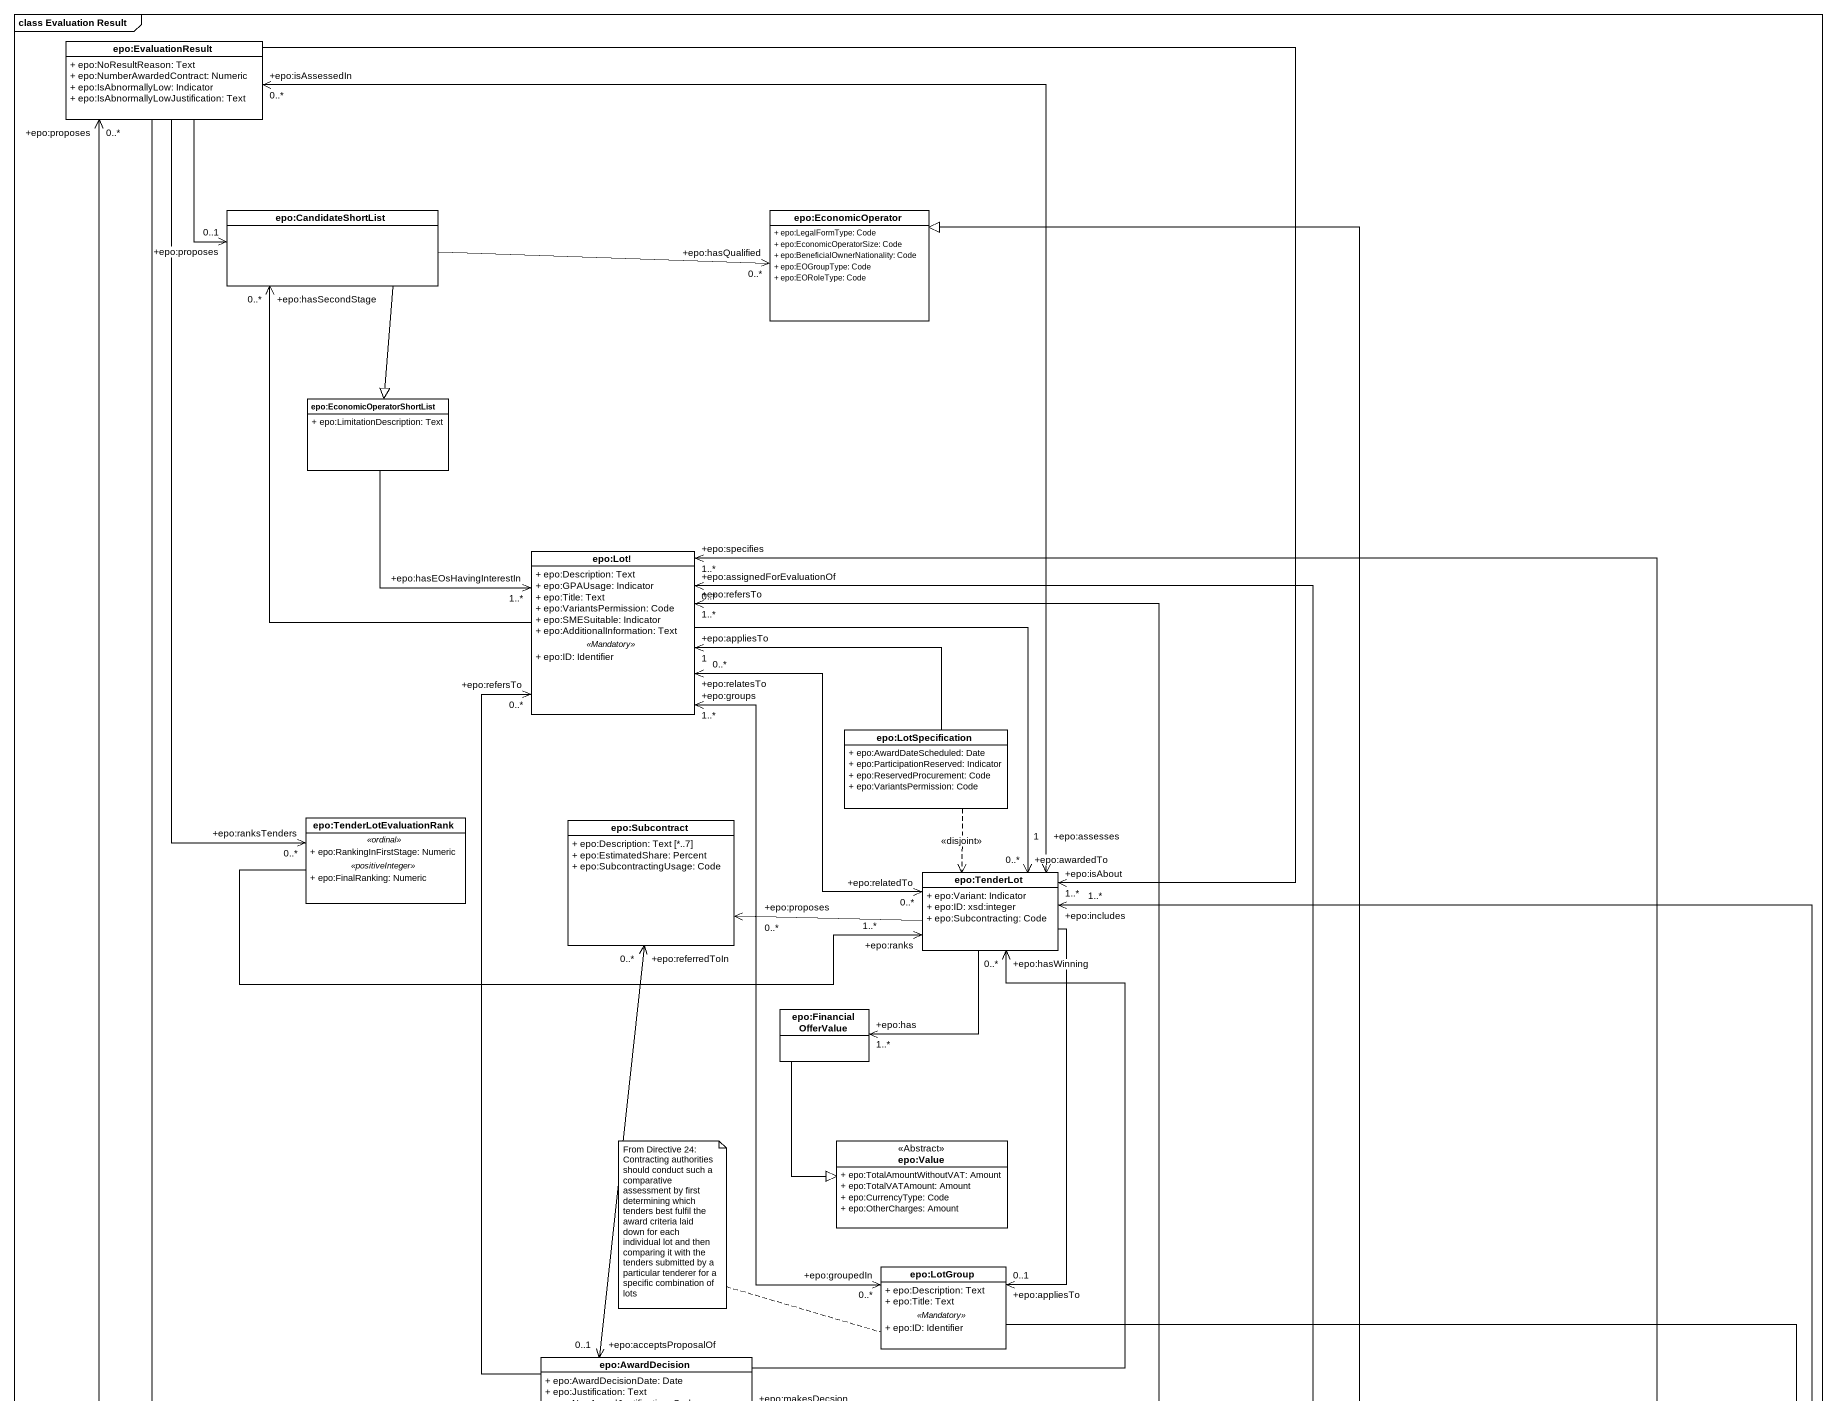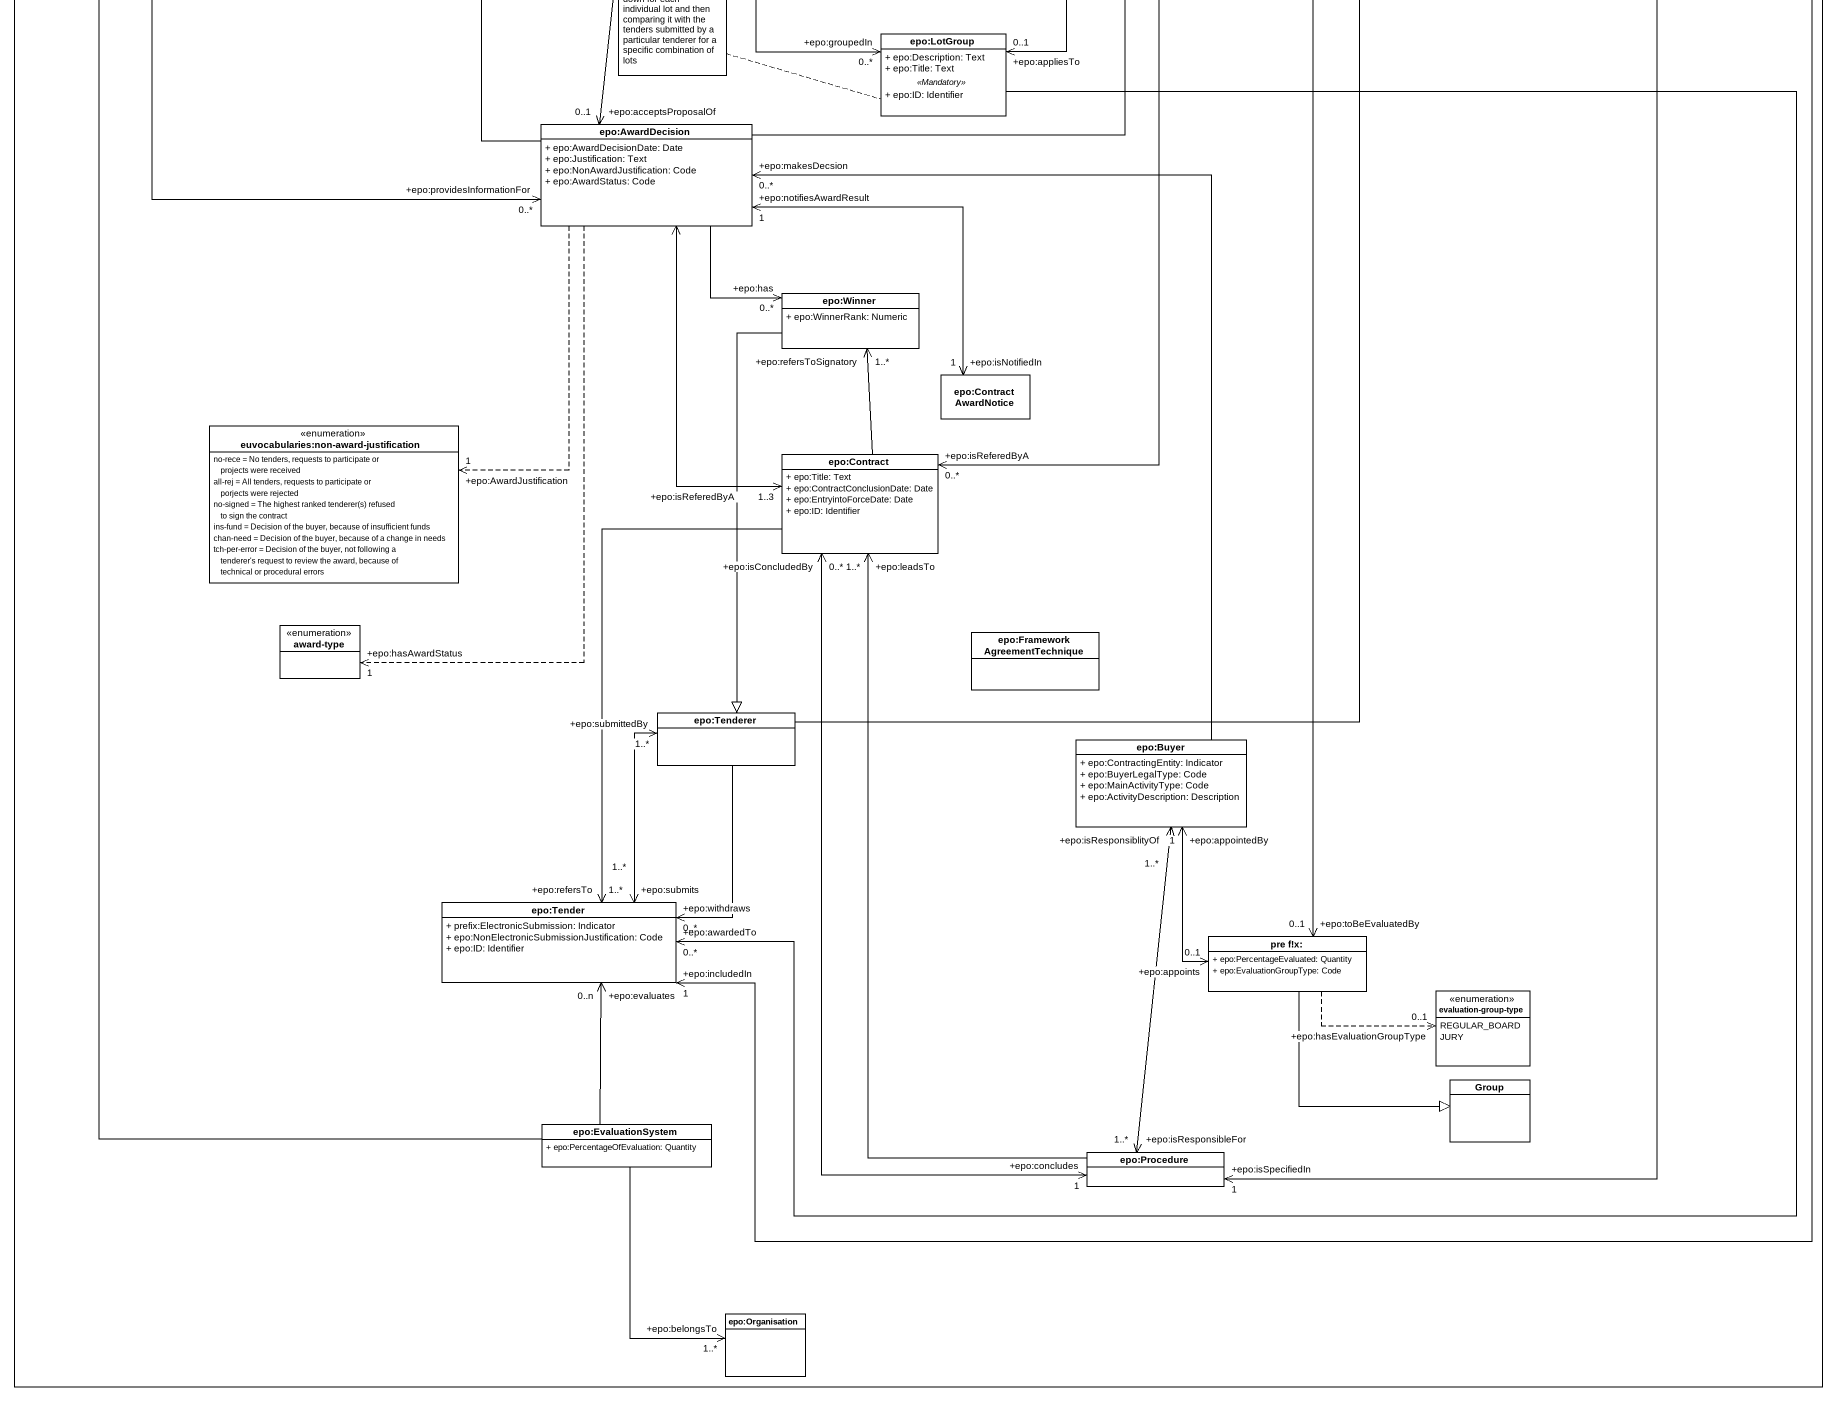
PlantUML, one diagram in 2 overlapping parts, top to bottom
@startuml
mainframe class Evaluation Result
hide circle
hide empty members
skinparam classAttributeIconSize 0
class "epo:EvaluationResult" as epo_EvaluationResult {
  + epo:NoResultReason: Text
  + epo:NumberAwardedContract: Numeric
  + epo:IsAbnormallyLow: Indicator
  + epo:IsAbnormallyLowJustification: Text
}
class "epo:CandidateShortList" as epo_CandidateShortList
class "epo:EconomicOperator" as epo_EconomicOperator {
  + epo:LegalFormType: Code
  + epo:EconomicOperatorSize: Code
  + epo:BeneficialOwnerNationality: Code
  + epo:EOGroupType: Code
  + epo:EORoleType: Code
}
class "epo:EconomicOperatorShortList" as epo_EconomicOperatorShortLis {
  + epo:LimitationDescription: Text
}
class "epo:Lot!" as epo_Lot {
  + epo:Description: Text
  + epo:GPAUsage: Indicator
  + epo:Title: Text
  + epo:VariantsPermission: Code
  + epo:SMESuitable: Indicator
  + epo:AdditionalInformation: Text
  .. <<Mandatory>> ..
  + epo:ID: Identifier
}
class "epo:LotSpecification" as epo_LotSpecification {
  + epo:AwardDateScheduled: Date
  + epo:ParticipationReserved: Indicator
  + epo:ReservedProcurement: Code
  + epo:VariantsPermission: Code
}
class "epo:TenderLotEvaluationRank" as epo_TenderLotEvaluationRank {
  .. <<ordinal>> ..
  + epo:RankingInFirstStage: Numeric
  .. <<positiveInteger>> ..
  + epo:FinalRanking: Numeric
}
class "epo:Subcontract" as epo_Subcontract {
  + epo:Description: Text [*..7]
  + epo:EstimatedShare: Percent
  + epo:SubcontractingUsage: Code
}
class "epo:TenderLot" as epo_TenderLot {
  + epo:Variant: Indicator
  + epo:ID: xsd:integer
  + epo:Subcontracting: Code
}
class "epo:FinancialOfferValue" as epo_FinancialOfferValue
class "epo:Value" as epo_Value <<Abstract>> {
  + epo:TotalAmountWithoutVAT: Amount
  + epo:TotalVATAmount: Amount
  + epo:CurrencyType: Code
  + epo:OtherCharges: Amount
}
class "epo:LotGroup" as epo_LotGroup {
  + epo:Description: Text
  + epo:Title: Text
  .. <<Mandatory>> ..
  + epo:ID: Identifier
}
class "epo:AwardDecision" as epo_AwardDecision {
  + epo:AwardDecisionDate: Date
  + epo:Justification: Text
  + epo:NonAwardJustification: Code
  + epo:AwardStatus: Code
}
class "epo:Winner" as epo_Winner {
  + epo:WinnerRank: Numeric
}
class "epo:ContractAwardNotice" as epo_ContractAwardNotice
enum "euvocabularies:non-award-justification" as euvocabularies_non_award {
  no-rece = No tenders, requests to participate or projects were received
  all-rej = All tenders, requests to participate or porjects were rejected
  {field} no-signed = The highest ranked tenderer(s) refused to sign the contract
  ins-fund = Decision of the buyer, because of insufficient funds
  chan-need = Decision of the buyer, because of a change in needs
  tch-per-error = Decision of the buyer, not following a tenderer's request to review the award, because of technical or procedural errors
}
class "epo:Contract" as epo_Contract {
  + epo:Title: Text
  + epo:ContractConclusionDate: Date
  + epo:EntryintoForceDate: Date
  + epo:ID: Identifier
}
enum "award-type" as award_type
class "epo:FrameworkAgreementTechnique" as epo_FrameworkAgreementTechni
class "epo:Tenderer" as epo_Tenderer
class "epo:Buyer" as epo_Buyer {
  + epo:ContractingEntity: Indicator
  + epo:BuyerLegalType: Code
  + epo:MainActivityType: Code
  + epo:ActivityDescription: Description
}
class "epo:Tender" as epo_Tender {
  + prefix:ElectronicSubmission: Indicator
  + epo:NonElectronicSubmissionJustification: Code
  + epo:ID: Identifier
}
class "pre f!x:" as pre_f_x {
  + epo:PercentageEvaluated: Quantity
  + epo:EvaluationGroupType: Code
}
enum "evaluation-group-type" as evaluation_group_type {
  REGULAR_BOARD
  JURY
}
class "Group" as Group_
class "epo:EvaluationSystem" as epo_EvaluationSystem {
  + epo:PercentageOfEvaluation: Quantity
}
class "epo:Procedure" as epo_Procedure
class "epo:Organisation" as epo_Organisation
epo_EvaluationResult --> "+epo:proposes\n0..1" epo_CandidateShortList
epo_EvaluationResult --> "+epo:ranksTenders\n0..*" epo_TenderLotEvaluationRank
epo_EvaluationResult --> "+epo:isAbout\n1..*" epo_TenderLot
epo_EvaluationResult --> "+epo:providesInformationFor\n0..*" epo_AwardDecision
epo_CandidateShortList -right-> "+epo:hasQualified\n0..*" epo_EconomicOperator
epo_CandidateShortList --|> epo_EconomicOperatorShortLis
epo_EconomicOperatorShortLis --> "+epo:hasEOsHavingInterestIn\n1..*" epo_Lot
epo_Lot -up-> "+epo:hasSecondStage\n0..*" epo_CandidateShortList
epo_Lot --> "+epo:awardedTo\n0..*" epo_TenderLot
epo_Lot "+epo:groups\n1..*" <--> "+epo:groupedIn\n0..*" epo_LotGroup
epo_LotSpecification -left-> "+epo:appliesTo\n1" epo_Lot
epo_LotSpecification ..> epo_TenderLot : <<disjoint>>
epo_TenderLotEvaluationRank -right-> "+epo:ranks\n1..*" epo_TenderLot
epo_Subcontract "+epo:referredToIn\n0..*" <--> "+epo:acceptsProposalOf\n0..1" epo_AwardDecision
epo_TenderLot "+epo:assesses\n1" <-up-> "+epo:isAssessedIn\n0..*" epo_EvaluationResult
epo_TenderLot "+epo:relatedTo\n0..*" <-up-> "+epo:relatesTo\n0..*" epo_Lot
epo_TenderLot -left-> "+epo:proposes\n0..*" epo_Subcontract
epo_TenderLot --> "+epo:has\n1..*" epo_FinancialOfferValue
epo_TenderLot --> "+epo:appliesTo\n0..1" epo_LotGroup
epo_FinancialOfferValue --|> epo_Value
epo_LotGroup --> "+epo:awardedTo\n0..*" epo_Tender
epo_AwardDecision -up-> "+epo:refersTo\n0..*" epo_Lot
epo_AwardDecision -up-> "+epo:hasWinning\n0..*" epo_TenderLot
epo_AwardDecision --> "+epo:has\n0..*" epo_Winner
epo_AwardDecision ..> "+epo:AwardJustification\n1" euvocabularies_non_award
epo_AwardDecision <--> "+epo:isReferedByA\n1..3" epo_Contract
epo_AwardDecision ..> "+epo:hasAwardStatus\n1" award_type
epo_Winner --|> epo_Tenderer
epo_ContractAwardNotice "+epo:isNotifiedIn\n1" <-up-> "+epo:notifiesAwardResult\n1" epo_AwardDecision
epo_Contract "+epo:isReferedByA\n0..*" <-up-> "+epo:refersTo\n1..*" epo_Lot
epo_Contract -up-> "+epo:refersToSignatory\n1..*" epo_Winner
epo_Contract --> "+epo:refersTo\n1..*" epo_Tender
epo_Tenderer -up-|> epo_EconomicOperator
epo_Tenderer --> "+epo:withdraws\n0..*" epo_Tender
epo_Tenderer "+epo:submittedBy\n1..*" <--> "+epo:submits\n1..*" epo_Tender
epo_Buyer -up-> "+epo:makesDecsion\n0..*" epo_AwardDecision
epo_Buyer "+epo:appointedBy\n1" <--> "+epo:appoints\n0..1" pre_f_x
epo_Tender "+epo:includedIn\n1" <-up-> "+epo:includes\n1..*" epo_TenderLot
pre_f_x "+epo:toBeEvaluatedBy\n0..1" <-up-> "+epo:assignedForEvaluationOf\n0..*" epo_Lot
pre_f_x .right.> "+epo:hasEvaluationGroupType\n0..1" evaluation_group_type
pre_f_x --|> Group_
epo_EvaluationSystem -up-> "+epo:proposes\n0..*" epo_EvaluationResult
epo_EvaluationSystem -up-> "+epo:evaluates\n0..n" epo_Tender
epo_EvaluationSystem --> "+epo:belongsTo\n1..*" epo_Organisation
epo_Procedure "+epo:isSpecifiedIn\n1" <-up-> "+epo:specifies\n1..*" epo_Lot
epo_Procedure -up-> "+epo:leadsTo\n1..*" epo_Contract
epo_Procedure "+epo:concludes\n1" <-up-> "+epo:isConcludedBy\n0..*" epo_Contract
epo_Procedure "+epo:isResponsibleFor\n1..*" <-up-> "+epo:isResponsiblityOf\n1..*" epo_Buyer
note left of epo_LotGroup
  From Directive 24:
  Contracting authorities should conduct such a comparative assessment by first determining which tenders best fulfil the award criteria laid down for each individual lot and then comparing it with the tenders submitted by a particular tenderer for a specific combination of lots
end note
@enduml
